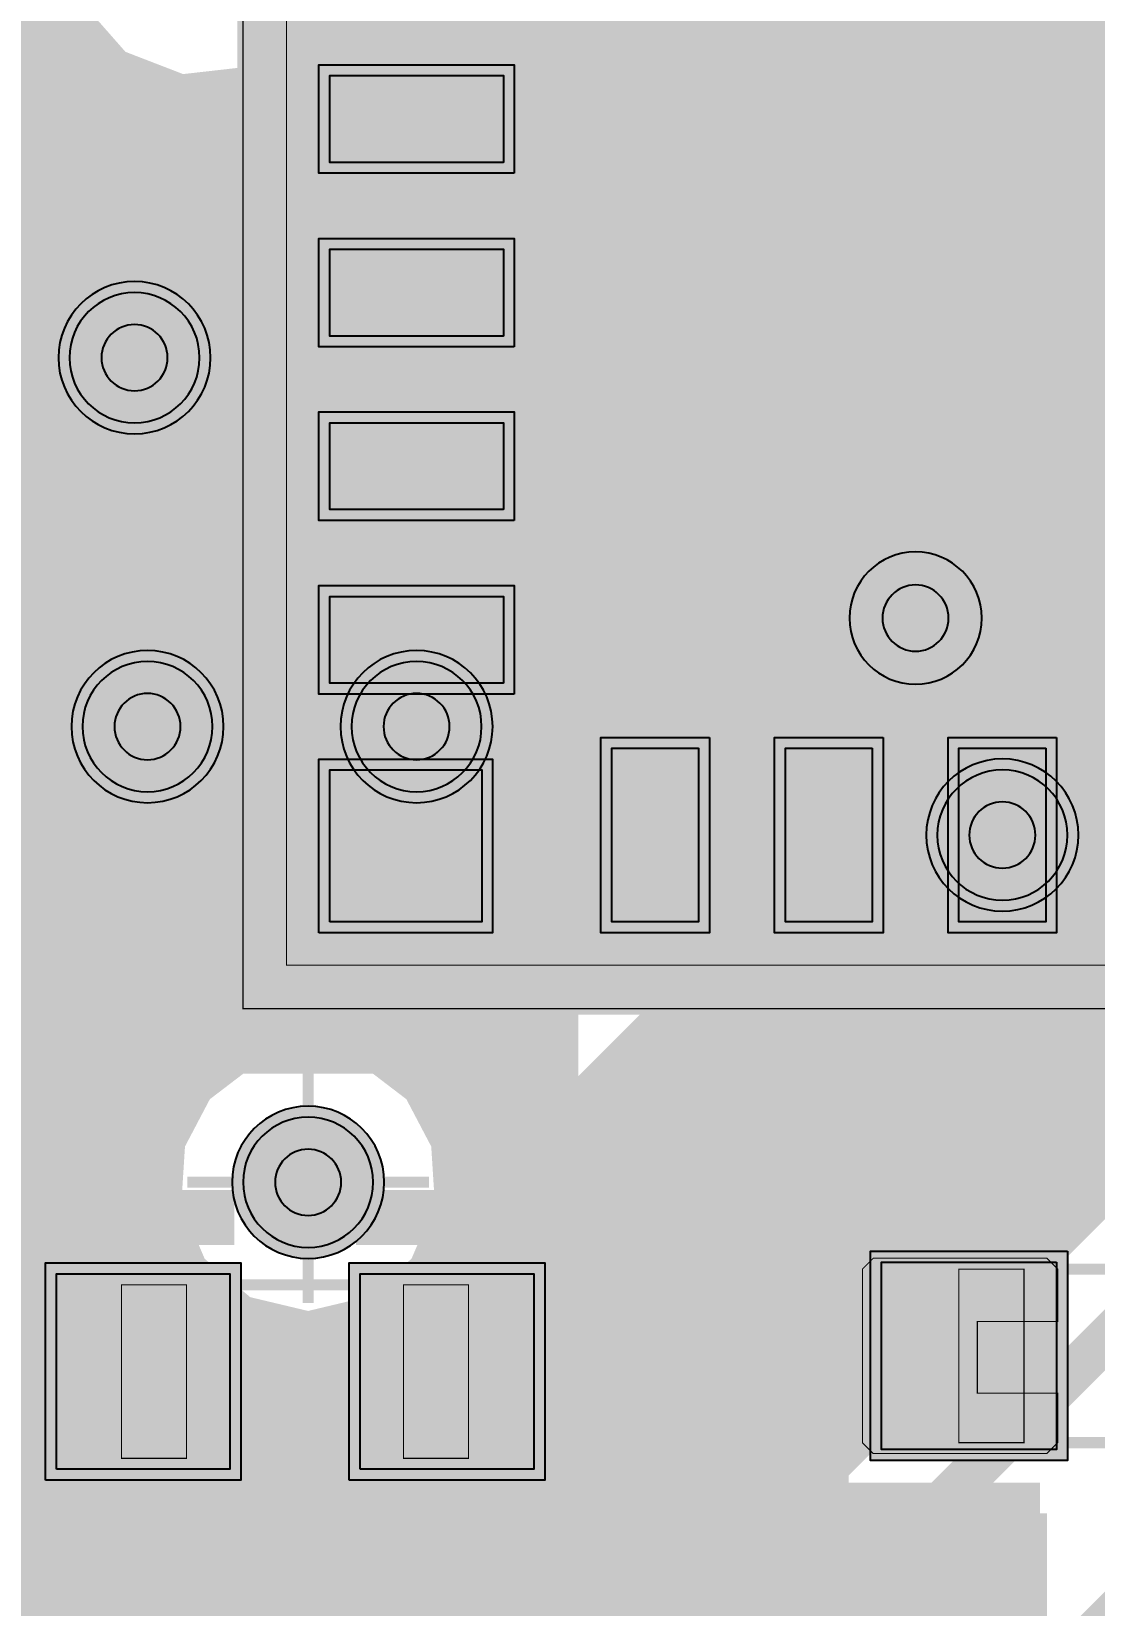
# Model space of a CAD drawing. Header units: millimetres. Extents: x -14.5 to 40, y -68.1 to 8.1.
# Drawn here: x 13.12 to 18.03, y -14.15 to -6.9 of the extents above; entities that cross this region are included whole.
import ezdxf

# ---------------------------------------------------------------- set-up
doc = ezdxf.new("R2010")
doc.units = ezdxf.units.MM
doc.header["$MEASUREMENT"] = 0
for name, color, linetype, true_color in [('Bottom-Layer', 7, 'Continuous', 0x0000ff), ('Bottom-Paste-Mask-Layer', 7, 'Continuous', 0x800000), ('Bottom-Solder-Mask-Layer', 7, 'Continuous', 0xaa00ff), ('Component-Marking-Layer', 7, 'Continuous', 0x66ffcc), ('Component-Shape-Layer', 7, 'Continuous', 0x00cccc), ('Document-Layer', 7, 'Continuous', 0xffffff), ('Hole-Layer', 7, 'Continuous', 0x222222), ('Multi-Layer', 7, 'Continuous', 0xc0c0c0), ('Pin-Soldering-Layer', 7, 'Continuous', 0xcc9999), ('Top-Layer', 7, 'Continuous', 0xff0000), ('Top-Paste-Mask-Layer', 7, 'Continuous', 0x808080), ('Top-Silkscreen-Layer', 7, 'Continuous', 0xffff00), ('Top-Solder-Mask-Layer', 7, 'Continuous', 0x800080)]:
    doc.layers.add(name, color=color, linetype=linetype, true_color=true_color)

msp = doc.modelspace()

# ---------------------------------------------------------------- hatches: boundary and pattern name
at = {"layer": 'Bottom-Layer'}
for points in [[(0.7805, -0.4554), (20.5211, -0.4554), (20.2784, -0.6748), (20.1814, -0.9872), (20.2571, -1.3054), (20.4845, -1.5406), (20.8001, -1.6271), (21.1156, -1.5406), (21.343, -1.3054), (21.4187, -0.9872), (21.3217, -0.6748), (21.079, -0.4554), (39.1196, -0.4554), (39.3816, -0.6185), (39.5447, -0.8805), (39.5447, -6.2513), (38.7464, -5.4529), (38.6973, -5.4109), (38.6423, -5.3769), (38.9458, -5.0873), (39.1275, -4.7092), (39.1641, -4.2913), (39.0508, -3.8874), (38.8022, -3.5495), (38.4503, -3.3211), (38.0405, -3.2317), (37.6254, -3.2926), (37.2586, -3.4962), (36.9873, -3.8161), (36.8464, -4.2112), (36.854, -4.6306), (37.0092, -5.0204), (37.292, -5.3302), (34.9527, -5.3302), (35.2942, -5.0531), (35.5092, -4.6694), (35.5672, -4.2335), (35.4601, -3.8069), (35.2029, -3.4502), (34.832, -3.2137), (34.4001, -3.131), (33.9681, -3.2137), (33.5973, -3.4502), (33.3401, -3.8069), (33.2329, -4.2335), (33.2909, -4.6694), (33.5059, -5.0531), (33.8475, -5.3302), (33.7125, -5.3302), (33.435, -5.1532), (33.106, -5.1421), (32.8171, -5.2998), (32.6487, -5.5825), (32.6475, -5.9117), (32.814, -6.1956), (33.1017, -6.3554), (33.4307, -6.3466), (33.2691, -6.7042), (33.2349, -7.0952), (33.3321, -7.4754), (31.3336, -9.4739), (25.6112, -9.4739), (25.455, -9.1728), (25.1643, -8.998), (24.8252, -9.001), (24.5377, -9.181), (22.1737, -9.181), (14.6234, -1.6307), (14.5668, -1.3388), (14.3816, -1.1062), (14.1098, -0.9857), (13.8131, -1.0047), (13.5588, -1.1588), (13.4047, -1.413), (13.3858, -1.7097), (13.5063, -1.9816), (13.7389, -2.1668), (14.0308, -2.2233), (18.8648, -7.0573), (18.5727, -7.1098), (18.3385, -7.2921), (18.2162, -7.5625), (18.2338, -7.8588), (18.3872, -8.1128), (18.6412, -8.2662), (18.9375, -8.2838), (19.2079, -8.1615), (19.3902, -7.9273), (19.4427, -7.6352), (21.6813, -9.8739), (20.1666, -9.8739), (20.1234, -9.8307), (20.0457, -9.4972), (19.8037, -9.2548), (19.4703, -9.1767), (19.1459, -9.2862), (18.9281, -9.5505), (18.8826, -9.8899), (15.1963, -6.2037), (15.0604, -6.1129), (14.9, -6.081), (14.3625, -6.081), (14.1161, -5.9146), (13.8206, -5.881), (13.5432, -5.988), (13.3468, -6.2113), (13.276, -6.5), (13.3468, -6.7888), (13.5432, -7.012), (13.8206, -7.119), (14.1161, -7.0855), (14.3625, -6.9191), (14.7265, -6.9191), (16.8748, -9.0674), (16.6484, -9.3081), (16.5767, -9.6307), (15.0264, -11.181), (11.4624, -11.181), (11.1858, -11.0043), (10.8578, -10.9924), (10.5691, -11.1487), (10.5691, -7.1562), (10.6223, -6.853), (10.5241, -6.5612), (10.2984, -6.3519), (10, -6.276), (9.7017, -6.3519), (9.476, -6.5612), (9.3778, -6.853), (9.431, -7.1562), (9.431, -15.4), (9.4743, -15.6178), (9.5977, -15.8024), (10.1763, -16.381), (8.0624, -16.381), (7.816, -16.2146), (7.5206, -16.1811), (7.2432, -16.2881), (7.0468, -16.5113), (6.976, -16.8), (7.0468, -17.0888), (7.2432, -17.312), (7.5206, -17.419), (7.816, -17.3855), (8.0624, -17.2191), (10.0058, -17.2191), (9.8784, -17.5455), (9.947, -17.8891), (10.19, -18.1416), (10.5307, -18.2233), (11.4037, -19.0964), (11.5397, -19.1872), (11.7, -19.2191), (13.5, -19.2191), (13.6604, -19.1872), (13.7963, -19.0964), (19.8693, -13.0233), (20.1126, -12.9868), (20.3228, -12.859), (20.4674, -12.66), (30.681, -22.8736), (30.681, -39.9157), (30.4052, -40.1198), (30.279, -40.4389), (30.3406, -40.7764), (30.5713, -41.0304), (30.9014, -41.1241), (31.2311, -41.029), (31.2311, -57.0876), (31.0647, -57.3339), (31.0312, -57.6294), (31.1381, -57.9068), (31.3614, -58.1032), (31.6501, -58.174), (31.9389, -58.1032), (32.1621, -57.9068), (32.2691, -57.6294), (32.2356, -57.3339), (32.0692, -57.0876), (32.0692, -54.6609), (33.7268, -56.3186), (33.7838, -56.6114), (33.9702, -56.8443), (34.2433, -56.9641), (33.8844, -57.3231), (33.5477, -57.226), (33.2118, -57.3256), (32.9825, -57.5906), (32.9321, -57.9374), (33.0766, -58.2566), (33.3704, -58.4476), (33.7208, -58.4502), (34.0173, -58.2636), (34.1411, -58.223), (34.2464, -58.1463), (36.2464, -56.1463), (36.3372, -56.0104), (36.3691, -55.85), (36.3691, -54.05), (36.3372, -53.8896), (36.2464, -53.7537), (33.6191, -51.1265), (33.6191, -18.7585), (33.6693, -18.7664), (33.7201, -18.7691), (34.8811, -18.7691), (34.8811, -49.0376), (34.7146, -49.284), (34.6811, -49.5794), (34.7881, -49.8568), (35.0113, -50.0533), (35.3001, -50.1241), (35.5889, -50.0533), (35.8121, -49.8568), (35.9191, -49.5794), (35.8856, -49.284), (35.7191, -49.0376), (35.7191, -18.8736), (36.9317, -17.661), (37.0006, -18.0971), (37.2262, -18.4766), (37.5765, -18.7453), (38.0015, -18.8649), (38.4405, -18.8184), (38.831, -18.6124), (38.831, -44.9557), (38.5841, -44.8091), (38.2976, -44.7896), (38.0331, -44.9016), (37.8477, -45.1208), (37.7811, -45.4001), (37.8477, -45.6794), (38.0331, -45.8987), (38.2976, -46.0106), (38.5841, -45.9912), (38.831, -45.8446), (38.831, -49.5757), (38.4807, -49.926), (38.1888, -49.9825), (37.9562, -50.1677), (37.8357, -50.4395), (37.8547, -50.7362), (38.0088, -50.9905), (38.2631, -51.1446), (38.5598, -51.1636), (38.8316, -51.0431), (39.0168, -50.8105), (39.0733, -50.5186), (39.5447, -50.0472), (39.5447, -59.3196), (39.3816, -59.5816), (39.1196, -59.7447), (0.7805, -59.7447), (0.5185, -59.5816), (0.3554, -59.3197), (0.3554, -0.8805), (0.5185, -0.6185)], [(12.981, -8.4), (13.0639, -8.7095), (13.2905, -8.9361), (13.6, -9.0191), (13.9096, -8.9361), (14.1361, -8.7095), (14.2191, -8.4), (14.1361, -8.0905), (13.9096, -7.8639), (13.6, -7.781), (13.2905, -7.8639), (13.0639, -8.0905)], [(13.3, -8.4, 1), (13.9, -8.4, 1)], [(13.0405, -10.1), (13.1235, -10.4095), (13.35, -10.6361), (13.6596, -10.7191), (13.9691, -10.6361), (14.1957, -10.4095), (14.2786, -10.1), (14.1957, -9.7905), (13.9691, -9.5639), (13.6596, -9.481), (13.35, -9.5639), (13.1235, -9.7905)], [(14.281, -10.1), (14.3639, -10.4095), (14.5905, -10.6361), (14.9, -10.7191), (15.2096, -10.6361), (15.4361, -10.4095), (15.5191, -10.1), (15.4361, -9.7905), (15.2096, -9.5639), (14.9, -9.481), (14.5905, -9.5639), (14.3639, -9.7905)], [(13.3596, -10.1, 1), (13.9596, -10.1, 1)], [(14.6, -10.1, 1), (15.2, -10.1, 1)], [(17.3002, -10.5999, 1), (17.9002, -10.5999, 1)], [(10.5691, -12.0514), (10.8578, -12.2077), (11.1858, -12.1958), (11.4624, -12.0191), (13.808, -12.0191), (13.7899, -12.3049), (13.9024, -12.5683), (14.1214, -12.7528), (14.4, -12.8191), (14.6787, -12.7528), (14.8976, -12.5683), (15.0101, -12.3049), (14.992, -12.0191), (15.2, -12.0191), (15.3604, -11.9872), (15.4963, -11.8964), (17.0273, -10.3654), (16.9843, -10.6625), (17.0861, -10.9448), (17.3088, -11.1461), (17.5999, -11.219), (17.8912, -11.1463), (18.114, -10.9452), (18.216, -10.6629), (18.1732, -10.3658), (19.2256, -11.4182), (18.9206, -11.3811), (18.6349, -11.494), (18.4376, -11.7296), (18.3767, -12.0307), (12.9326, -17.4748), (12.7985, -17.3197), (12.6213, -17.2165), (10.5691, -15.1643)], [(14.1, -12.2, 1), (14.7, -12.2, 1)]]:
    msp.add_hatch(color=256, dxfattribs=at).paths.add_polyline_path(points)
at = {"layer": 'Bottom-Paste-Mask-Layer'}
for points in [[(13.3, -8.4, 1), (13.9, -8.4, 1)], [(13.3596, -10.1, 1), (13.9596, -10.1, 1)], [(14.6, -10.1, 1), (15.2, -10.1, 1)], [(17.3002, -10.5999, 1), (17.9002, -10.5999, 1)], [(14.1, -12.2, 1), (14.7, -12.2, 1)]]:
    msp.add_hatch(color=256, dxfattribs=at).paths.add_polyline_path(points)
at = {"layer": 'Bottom-Solder-Mask-Layer'}
for points in [[(13.2492, -8.4, 1), (13.9508, -8.4, 1)], [(13.3088, -10.1, 1), (14.0104, -10.1, 1)], [(14.5492, -10.1, 1), (15.2508, -10.1, 1)], [(17.2494, -10.5999, 1), (17.951, -10.5999, 1)], [(14.0492, -12.2, 1), (14.7508, -12.2, 1)]]:
    msp.add_hatch(color=256, dxfattribs=at).paths.add_polyline_path(points)
at = {"layer": 'Component-Marking-Layer'}
msp.add_hatch(color=256, dxfattribs=at).paths.add_polyline_path([(13.4797, -13.4724, 1), (13.5996, -13.4724, 1)])
msp.add_hatch(color=256, dxfattribs=at).paths.add_polyline_path([(13.4797, -13.4724, 1), (13.5996, -13.4724, 1)])
at = {"layer": 'Document-Layer'}
for points in [[(14.1, 5.4), (14.1, -11.4), (27.5001, -11.4), (27.5001, 5.4), (14.2, 5.4), (14.3, 5.2)], [(14.1, 5.4), (14.1, -11.4), (27.5001, -11.4), (27.5001, 5.4), (14.2, 5.4), (14.3, 5.2)], [(14.3, 5.2), (27.3001, 5.2), (27.3001, -11.2), (14.3, -11.2)], [(14.3, 5.2), (27.3001, 5.2), (27.3001, -11.2), (14.3, -11.2)]]:
    msp.add_hatch(color=256, dxfattribs=at).paths.add_polyline_path(points)
at = {"layer": 'Hole-Layer'}
for points in [[(13.4475, -8.4, 1), (13.7525, -8.4, 1)], [(13.5071, -10.1, 1), (13.8121, -10.1, 1)], [(14.7475, -10.1, 1), (15.0525, -10.1, 1)], [(17.4477, -10.5999, 1), (17.7527, -10.5999, 1)], [(14.2475, -12.2, 1), (14.5525, -12.2, 1)]]:
    msp.add_hatch(color=256, dxfattribs=at).paths.add_polyline_path(points)
at = {"layer": 'Multi-Layer'}
for points in [[(13.3, -8.4, 1), (13.9, -8.4, 1)], [(13.3, -8.4, 1), (13.9, -8.4, 1)], [(13.3, -8.4, 1), (13.9, -8.4, 1)], [(13.3596, -10.1, 1), (13.9596, -10.1, 1)], [(13.3596, -10.1, 1), (13.9596, -10.1, 1)], [(13.3596, -10.1, 1), (13.9596, -10.1, 1)], [(14.6, -10.1, 1), (15.2, -10.1, 1)], [(14.6, -10.1, 1), (15.2, -10.1, 1)], [(14.6, -10.1, 1), (15.2, -10.1, 1)], [(17.3002, -10.5999, 1), (17.9002, -10.5999, 1)], [(17.3002, -10.5999, 1), (17.9002, -10.5999, 1)], [(17.3002, -10.5999, 1), (17.9002, -10.5999, 1)], [(14.1, -12.2, 1), (14.7, -12.2, 1)], [(14.1, -12.2, 1), (14.7, -12.2, 1)], [(14.1, -12.2, 1), (14.7, -12.2, 1)]]:
    msp.add_hatch(color=256, dxfattribs=at).paths.add_polyline_path(points)
at = {"layer": 'Pin-Soldering-Layer'}
for points in [[(14.5001, -7.5), (14.5001, -7.1), (15.3001, -7.1), (15.3001, -7.5)], [(14.5001, -7.5), (14.5001, -7.1), (15.3001, -7.1), (15.3001, -7.5)], [(14.5001, -8.3), (14.5001, -7.9), (15.3001, -7.9), (15.3001, -8.3)], [(14.5001, -8.3), (14.5001, -7.9), (15.3001, -7.9), (15.3001, -8.3)], [(14.5001, -9.1), (14.5001, -8.7), (15.3001, -8.7), (15.3001, -9.1)], [(14.5001, -9.1), (14.5001, -8.7), (15.3001, -8.7), (15.3001, -9.1)], [(14.5001, -9.9), (14.5001, -9.5), (15.3001, -9.5), (15.3001, -9.9)], [(14.5001, -9.9), (14.5001, -9.5), (15.3001, -9.5), (15.3001, -9.9)], [(16.2001, -11), (15.8001, -11), (15.8001, -10.2), (16.2001, -10.2)], [(16.2001, -11), (15.8001, -11), (15.8001, -10.2), (16.2001, -10.2)], [(17.0001, -11), (16.6001, -11), (16.6001, -10.2), (17.0001, -10.2)], [(17.0001, -11), (16.6001, -11), (16.6001, -10.2), (17.0001, -10.2)], [(17.8001, -11), (17.4001, -11), (17.4001, -10.2), (17.8001, -10.2)], [(17.8001, -11), (17.4001, -11), (17.4001, -10.2), (17.8001, -10.2)], [(14.5, -10.3), (15.2001, -10.3), (15.2001, -11), (14.5, -11)], [(14.5, -10.3), (15.2001, -10.3), (15.2001, -11), (14.5, -11)], [(17.4, -12.6), (17.4, -13.4), (17.7, -13.4), (17.7, -12.6)], [(17.4, -12.6), (17.4, -13.4), (17.7, -13.4), (17.7, -12.6)], [(13.5397, -13.4723), (13.5397, -12.6723), (13.8397, -12.6723), (13.8397, -13.4723)], [(13.5397, -13.4723), (13.5397, -12.6723), (13.8397, -12.6723), (13.8397, -13.4723)], [(15.1397, -13.4723), (15.1397, -12.6723), (14.8397, -12.6723), (14.8397, -13.4723)], [(15.1397, -13.4723), (15.1397, -12.6723), (14.8397, -12.6723), (14.8397, -13.4723)]]:
    msp.add_hatch(color=256, dxfattribs=at).paths.add_polyline_path(points)
at = {"layer": 'Top-Layer'}
for points in [[(16.1191, -5.5), (16.0872, -5.3397), (15.9964, -5.2037), (15.6192, -4.8265), (15.6192, -4.6999), (15.6011, -4.5939), (15.5488, -4.5), (15.6011, -4.406), (15.6192, -4.3001), (15.6192, -3.9001), (15.6165, -3.8592), (15.6087, -3.819), (17.7809, -3.819), (17.7809, -4.4501), (17.8174, -4.5983), (17.9186, -4.7125), (17.8174, -4.8268), (17.7809, -4.975), (17.7809, -6.425), (17.8174, -6.5733), (17.9187, -6.6876), (17.8174, -6.8019), (17.7809, -6.9501), (17.7809, -7.9882), (16.1191, -6.3265)], [(15.6192, -7.5), (15.6192, -7.1), (15.6146, -7.0459), (15.6008, -6.9934), (17.4262, -8.8188), (17.3611, -8.8558), (17.3037, -8.9037), (17.2307, -8.9768), (16.916, -9.0444), (16.6768, -9.2598), (16.5769, -9.5658), (16.6427, -9.8809), (16.6001, -9.8809), (16.494, -9.899), (16.4, -9.9514), (16.306, -9.899), (16.2, -9.8809), (15.8, -9.8809), (15.7039, -9.8957), (15.6168, -9.9387), (15.6186, -9.9194), (15.6192, -9.9), (15.6192, -9.5), (15.601, -9.394), (15.5487, -9.3), (15.601, -9.206), (15.6192, -9.0999), (15.6192, -8.6999), (15.6011, -8.5939), (15.5488, -8.5), (15.6011, -8.406), (15.6192, -8.3001), (15.6192, -7.9001), (15.601, -7.794), (15.5487, -7.7), (15.601, -7.606)], [(15.3001, -7.5), (14.5001, -7.5), (14.5001, -7.1), (15.3001, -7.1)], [(14.2374, -7.719), (14.1955, -7.8053), (14.1811, -7.9001), (14.1811, -8.1865), (14.0132, -7.9391), (13.749, -7.7992), (13.45, -7.7994), (13.186, -7.9399), (13.0186, -8.1876), (12.9868, -8.4849), (13.0982, -8.7624), (13.3266, -8.9554), (13.6188, -9.0188), (13.9067, -8.9378), (14.1229, -8.7313), (14.2172, -8.4476), (14.2331, -8.4746), (14.2515, -8.5), (14.1992, -8.5939), (14.1811, -8.6999), (14.1811, -9.0999), (14.1992, -9.206), (14.2516, -9.3), (14.1992, -9.394), (14.1811, -9.5), (14.1811, -9.7665), (13.9494, -9.5531), (13.6427, -9.4812), (13.3404, -9.5696), (13.1207, -9.7954), (13.0405, -10.1), (13.1206, -10.4046), (13.3403, -10.6304), (13.6427, -10.7188), (13.9494, -10.647), (14.1811, -10.4336), (14.1811, -11), (14.2745, -11.2256), (14.5001, -11.319), (15.2001, -11.319), (15.3832, -11.2612), (15.5, -11.1087), (15.5481, -11.1958), (15.6207, -11.2639), (15.6207, -12.3596), (15.5345, -12.3177), (15.4398, -12.3033), (15.0104, -12.3033), (14.9971, -12.0367), (14.8729, -11.8005), (14.6607, -11.6385), (14.4, -11.581), (14.1394, -11.6385), (13.9272, -11.8005), (13.8029, -12.0367), (13.7897, -12.3033), (13.2397, -12.3033), (13.0141, -12.3967), (12.9207, -12.6223), (12.9207, -13.328), (12.4191, -12.8265), (12.4191, -11.4941), (12.605, -11.4941), (12.8306, -11.4006), (12.9241, -11.175), (12.9241, -9.825), (12.8306, -9.5994), (12.605, -9.506), (12.3191, -9.506), (12.3191, -9.2256), (12.4888, -9.2256), (12.7144, -9.1322), (12.8078, -8.9066), (12.8078, -7.9254), (13.0142, -7.719)], [(15.3001, -8.3001), (14.5001, -8.3001), (14.5001, -7.9001), (15.3001, -7.9001)], [(13.3, -8.4, 1), (13.9, -8.4, 1)], [(15.3001, -9.0999), (14.5001, -9.0999), (14.5001, -8.6999), (15.3001, -8.6999)], [(15.3001, -9.9), (14.5001, -9.9), (14.5001, -9.5), (15.3001, -9.5)], [(13.3596, -10.1, 1), (13.9596, -10.1, 1)], [(14.6, -10.1, 1), (15.2, -10.1, 1)], [(16.2, -10.1999), (16.2, -10.9999), (15.8, -10.9999), (15.8, -10.1999)], [(17.0001, -10.1999), (17.0001, -10.9999), (16.6001, -10.9999), (16.6001, -10.1999)], [(17.8002, -10.1999), (17.8002, -10.9999), (17.4002, -10.9999), (17.4002, -10.1999)], [(14.5001, -11), (14.5001, -10.3), (15.2001, -10.3), (15.2001, -11)], [(17.3002, -10.5999, 1), (17.9002, -10.5999, 1)], [(14.1, -12.2, 1), (14.7, -12.2, 1)], [(17.8499, -12.568), (17.8499, -13.432), (17.0434, -13.432), (17.0434, -12.568)], [(13.2397, -13.5223), (13.2397, -12.6223), (14.0397, -12.6223), (14.0397, -13.5223)], [(14.6398, -13.5223), (14.6398, -12.6223), (15.4398, -12.6223), (15.4398, -13.5223)], [(16.2191, -17.4), (16.1872, -17.2397), (16.0964, -17.1037), (14.9277, -15.9351), (15.3915, -15.9351), (15.6171, -15.8416), (15.7106, -15.616), (15.7106, -14.752), (15.6227, -14.5321), (15.4073, -14.4334), (15.4073, -13.8414), (15.4398, -13.8414), (15.6654, -13.7479), (15.7588, -13.5223), (15.7588, -13.4914), (16.73, -13.4914), (16.8399, -13.6777), (17.0434, -13.7511), (17.781, -13.7511), (17.781, -18.4001), (17.8129, -18.5605), (17.9038, -18.6964), (19.781, -20.5737), (19.781, -23.9121), (19.4646, -23.7844), (19.1286, -23.8437), (18.8751, -24.0721), (18.781, -24.4001), (18.8751, -24.7281), (19.1286, -24.9564), (19.4646, -25.0157), (19.781, -24.888), (19.781, -26.256), (18.595, -26.256), (18.3694, -26.3495), (18.2759, -26.5751), (18.2759, -28.4351), (18.3694, -28.6607), (18.595, -28.7541), (19.0163, -28.7541), (20.1522, -29.89), (19.0338, -29.89), (18.8083, -29.9834), (18.7148, -30.209), (18.7148, -31.1222), (16.2191, -28.6265)]]:
    msp.add_hatch(color=256, dxfattribs=at).paths.add_polyline_path(points)
at = {"layer": 'Top-Paste-Mask-Layer'}
for points in [[(15.3001, -7.5), (14.5001, -7.5), (14.5001, -7.1), (15.3001, -7.1)], [(15.3001, -8.3001), (14.5001, -8.3001), (14.5001, -7.9001), (15.3001, -7.9001)], [(13.3, -8.4, 1), (13.9, -8.4, 1)], [(15.3001, -9.0999), (14.5001, -9.0999), (14.5001, -8.6999), (15.3001, -8.6999)], [(15.3001, -9.9), (14.5001, -9.9), (14.5001, -9.5), (15.3001, -9.5)], [(13.3596, -10.1, 1), (13.9596, -10.1, 1)], [(14.6, -10.1, 1), (15.2, -10.1, 1)], [(16.2, -10.1999), (16.2, -10.9999), (15.8, -10.9999), (15.8, -10.1999)], [(17.0001, -10.1999), (17.0001, -10.9999), (16.6001, -10.9999), (16.6001, -10.1999)], [(17.8002, -10.1999), (17.8002, -10.9999), (17.4002, -10.9999), (17.4002, -10.1999)], [(14.5001, -11), (14.5001, -10.3), (15.2001, -10.3), (15.2001, -11)], [(17.3002, -10.5999, 1), (17.9002, -10.5999, 1)], [(14.1, -12.2, 1), (14.7, -12.2, 1)], [(17.005, -13.45), (17.805, -13.45), (17.855, -13.4), (17.855, -13.172), (17.485, -13.172), (17.485, -12.842), (17.855, -12.842), (17.855, -12.6), (17.805, -12.55), (17.005, -12.55), (16.955, -12.6), (16.955, -13.4)], [(17.005, -13.45), (17.805, -13.45), (17.855, -13.4), (17.855, -13.172), (17.485, -13.172), (17.485, -12.842), (17.855, -12.842), (17.855, -12.6), (17.805, -12.55), (17.005, -12.55), (16.955, -12.6), (16.955, -13.4)], [(13.2397, -13.5223), (13.2397, -12.6223), (14.0397, -12.6223), (14.0397, -13.5223)], [(14.6398, -13.5223), (14.6398, -12.6223), (15.4398, -12.6223), (15.4398, -13.5223)]]:
    msp.add_hatch(color=256, dxfattribs=at).paths.add_polyline_path(points)
at = {"layer": 'Top-Solder-Mask-Layer'}
for points in [[(15.3501, -7.55), (14.4501, -7.55), (14.4501, -7.05), (15.3501, -7.05)], [(15.3501, -8.3501), (14.4501, -8.3501), (14.4501, -7.8501), (15.3501, -7.8501)], [(13.2492, -8.4, 1), (13.9508, -8.4, 1)], [(15.3501, -9.1499), (14.4501, -9.1499), (14.4501, -8.6499), (15.3501, -8.6499)], [(15.3501, -9.95), (14.4501, -9.95), (14.4501, -9.45), (15.3501, -9.45)], [(13.3088, -10.1, 1), (14.0104, -10.1, 1)], [(14.5492, -10.1, 1), (15.2508, -10.1, 1)], [(16.25, -10.1499), (16.25, -11.05), (15.7499, -11.05), (15.7499, -10.1499)], [(17.0501, -10.1499), (17.0501, -11.05), (16.55, -11.05), (16.55, -10.1499)], [(17.8502, -10.1499), (17.8502, -11.05), (17.3501, -11.05), (17.3501, -10.1499)], [(14.4501, -11.05), (14.4501, -10.25), (15.2501, -10.25), (15.2501, -11.05)], [(17.2494, -10.5999, 1), (17.951, -10.5999, 1)], [(14.0492, -12.2, 1), (14.7508, -12.2, 1)], [(17.9007, -12.5172), (17.9007, -13.4828), (16.9926, -13.4828), (16.9926, -12.5172)], [(13.1889, -13.5731), (13.1889, -12.5715), (14.0905, -12.5715), (14.0905, -13.5731)], [(14.589, -13.5731), (14.589, -12.5715), (15.4906, -12.5715), (15.4906, -13.5731)]]:
    msp.add_hatch(color=256, dxfattribs=at).paths.add_polyline_path(points)

# ---------------------------------------------------------------- linework, layer by layer
at = {"layer": 'Bottom-Layer'}
for points, const_width in [([(14.0308, -2.2233), (18.8648, -7.0573), (18.5727, -7.1098), (18.3385, -7.2921), (18.2162, -7.5625), (18.2338, -7.8588), (18.3872, -8.1128), (18.6412, -8.2662), (18.9375, -8.2838), (19.2079, -8.1615), (19.3902, -7.9273), (19.4427, -7.6352), (21.6813, -9.8739), (20.1666, -9.8739), (20.1234, -9.8307), (20.0457, -9.4972), (19.8037, -9.2548), (19.4703, -9.1767), (19.1459, -9.2862), (18.9281, -9.5505), (18.8826, -9.8899), (15.1963, -6.2037)], 0.0508), ([(14.9, -6.5), (31.1, -22.7)], 0.2), ([(13.3468, -6.7888), (13.5432, -7.012), (13.8206, -7.119), (14.1161, -7.0855), (14.3625, -6.9191), (14.7265, -6.9191), (16.8748, -9.0674), (16.6484, -9.3081), (16.5767, -9.6307), (15.0264, -11.181), (11.4624, -11.181)], 0.0508), ([(13.6, -8.1026), (13.6, -7.8435)], 0.0508), ([(13.3026, -8.4), (13.0435, -8.4)], 0.0508), ([(13.8975, -8.4), (14.1566, -8.4)], 0.0508), ([(13.6, -8.6975), (13.6, -8.9566)], 0.0508), ([(15.2, -11.6), (17.2, -9.6)], 0.2), ([(13.6596, -9.8026), (13.6596, -9.5435)], 0.0508), ([(14.9, -9.8026), (14.9, -9.5435)], 0.0508), ([(13.3621, -10.1), (13.103, -10.1)], 0.0508), ([(13.957, -10.1), (14.2161, -10.1)], 0.0508), ([(14.6026, -10.1), (14.3435, -10.1)], 0.0508), ([(15.1975, -10.1), (15.4566, -10.1)], 0.0508), ([(11.4624, -12.0191), (13.808, -12.0191), (13.7899, -12.3049), (13.9024, -12.5683), (14.1214, -12.7528), (14.4, -12.8191), (14.6787, -12.7528), (14.8976, -12.5683), (15.0101, -12.3049), (14.992, -12.0191), (15.2, -12.0191), (15.3604, -11.9872), (15.4963, -11.8964), (17.0273, -10.3654), (16.9843, -10.6625), (17.0861, -10.9448), (17.3088, -11.1461), (17.5999, -11.219), (17.8912, -11.1463), (18.114, -10.9452)], 0.0508), ([(13.6596, -10.3975), (13.6596, -10.6566)], 0.0508), ([(14.9, -10.3975), (14.9, -10.6566)], 0.0508), ([(17.3027, -10.5999), (17.0436, -10.5999)], 0.0508), ([(17.8976, -10.5999), (18.1567, -10.5999)], 0.0508), ([(17.6002, -10.8974), (17.6002, -11.1565)], 0.0508), ([(11, -11.6), (15.2, -11.6)], 0.2), ([(12.6, -18.4), (19, -12)], 0.2), ([(18.3767, -12.0307), (12.9326, -17.4748)], 0.0508), ([(14.1026, -12.2), (13.8435, -12.2)], 0.0508), ([(14.6975, -12.2), (14.9566, -12.2)], 0.0508), ([(13.5, -18.8), (19.9, -12.4)], 0.2), ([(14.4, -12.4975), (14.4, -12.7566)], 0.0508)]:
    msp.add_lwpolyline(points, dxfattribs=dict(at, const_width=const_width))
at = {"layer": 'Bottom-Layer', "const_width": 0.0508}
for points in [[(12.981, -8.4), (13.0639, -8.7095), (13.2905, -8.9361), (13.6, -9.0191), (13.9096, -8.9361), (14.1361, -8.7095), (14.2191, -8.4), (14.1361, -8.0905), (13.9096, -7.8639), (13.6, -7.781), (13.2905, -7.8639), (13.0639, -8.0905)], [(13.0405, -10.1), (13.1235, -10.4095), (13.35, -10.6361), (13.6596, -10.7191), (13.9691, -10.6361), (14.1957, -10.4095), (14.2786, -10.1), (14.1957, -9.7905), (13.9691, -9.5639), (13.6596, -9.481), (13.35, -9.5639), (13.1235, -9.7905)], [(14.281, -10.1), (14.3639, -10.4095), (14.5905, -10.6361), (14.9, -10.7191), (15.2096, -10.6361), (15.4361, -10.4095), (15.5191, -10.1), (15.4361, -9.7905), (15.2096, -9.5639), (14.9, -9.481), (14.5905, -9.5639), (14.3639, -9.7905)]]:
    msp.add_lwpolyline(points, close=True, dxfattribs=at)
at = {"layer": 'Bottom-Layer'}
for points in [[(13.3, -8.4, 1), (13.9, -8.4, 1)], [(13.3596, -10.1, 1), (13.9596, -10.1, 1)], [(14.6, -10.1, 1), (15.2, -10.1, 1)], [(17.3002, -10.5999, 1), (17.9002, -10.5999, 1)], [(14.1, -12.2, 1), (14.7, -12.2, 1)]]:
    msp.add_lwpolyline(points, format="xyb", close=True, dxfattribs=at)
at = {"layer": 'Bottom-Paste-Mask-Layer'}
for points in [[(13.3, -8.4, 1), (13.9, -8.4, 1)], [(13.3596, -10.1, 1), (13.9596, -10.1, 1)], [(14.6, -10.1, 1), (15.2, -10.1, 1)], [(17.3002, -10.5999, 1), (17.9002, -10.5999, 1)], [(14.1, -12.2, 1), (14.7, -12.2, 1)]]:
    msp.add_lwpolyline(points, format="xyb", close=True, dxfattribs=at)
at = {"layer": 'Bottom-Solder-Mask-Layer'}
for points in [[(13.2492, -8.4, 1), (13.9508, -8.4, 1)], [(14.5492, -10.1, 1), (15.2508, -10.1, 1)], [(17.2494, -10.5999, 1), (17.951, -10.5999, 1)]]:
    msp.add_lwpolyline(points, format="xyb", close=True, dxfattribs=at)
for points in [[(13.3088, -10.1, 1), (14.0104, -10.1), (14.0104, -10.1, 1), (13.3088, -10.1)], [(14.0492, -12.2, 1), (14.7508, -12.2), (14.7508, -12.2, 1), (14.0492, -12.2)]]:
    msp.add_lwpolyline(points, format="xyb", dxfattribs=at)
at = {"layer": 'Component-Marking-Layer', "const_width": 0.129}
msp.add_lwpolyline([(13.4797, -13.4724, 1), (13.5996, -13.4724, 1)], format="xyb", close=True, dxfattribs=at)
msp.add_lwpolyline([(13.4797, -13.4724, 1), (13.5996, -13.4724, 1)], format="xyb", close=True, dxfattribs=at)
at = {"layer": 'Component-Shape-Layer', "const_width": 0.0508}
for points in [[(14.2, -11.3), (14.2, 5.3), (27.4001, 5.3), (27.4001, -11.3)], [(14.2, -11.3), (14.2, 5.3), (27.4001, 5.3), (27.4001, -11.3)], [(19, -12.6), (19, -13.4), (17.4, -13.4), (17.4, -12.6)], [(19, -12.6), (19, -13.4), (17.4, -13.4), (17.4, -12.6)], [(13.5397, -13.4723), (13.5397, -12.6723), (15.1397, -12.6723), (15.1397, -13.4723)], [(13.5397, -13.4723), (13.5397, -12.6723), (15.1397, -12.6723), (15.1397, -13.4723)]]:
    msp.add_lwpolyline(points, close=True, dxfattribs=at)
at = {"layer": 'Document-Layer', "const_width": 0.00508}
for points in [[(14.1, 5.4), (14.1, -11.4), (27.5001, -11.4), (27.5001, 5.4), (14.2, 5.4), (14.3, 5.2)], [(14.1, 5.4), (14.1, -11.4), (27.5001, -11.4), (27.5001, 5.4), (14.2, 5.4), (14.3, 5.2)], [(14.3, 5.2), (27.3001, 5.2), (27.3001, -11.2), (14.3, -11.2)], [(14.3, 5.2), (27.3001, 5.2), (27.3001, -11.2), (14.3, -11.2)]]:
    msp.add_lwpolyline(points, close=True, dxfattribs=at)
at = {"layer": 'Hole-Layer'}
for points in [[(13.4475, -8.4, 1), (13.7525, -8.4), (13.7525, -8.4, 1), (13.4475, -8.4)], [(13.5071, -10.1, 1), (13.8121, -10.1), (13.8121, -10.1, 1), (13.5071, -10.1)], [(14.7475, -10.1, 1), (15.0525, -10.1), (15.0525, -10.1, 1), (14.7475, -10.1)], [(14.2475, -12.2, 1), (14.5525, -12.2), (14.5525, -12.2, 1), (14.2475, -12.2)]]:
    msp.add_lwpolyline(points, format="xyb", dxfattribs=at)
for points in [[(17.0475, -9.6, 1), (17.3525, -9.6, 1)], [(17.4477, -10.5999, 1), (17.7527, -10.5999, 1)]]:
    msp.add_lwpolyline(points, format="xyb", close=True, dxfattribs=at)
at = {"layer": 'Multi-Layer'}
for points in [[(13.3, -8.4, 1), (13.9, -8.4, 1)], [(13.3, -8.4, 1), (13.9, -8.4, 1)], [(13.3, -8.4, 1), (13.9, -8.4, 1)], [(13.3596, -10.1, 1), (13.9596, -10.1, 1)], [(13.3596, -10.1, 1), (13.9596, -10.1, 1)], [(13.3596, -10.1, 1), (13.9596, -10.1, 1)], [(14.6, -10.1, 1), (15.2, -10.1, 1)], [(14.6, -10.1, 1), (15.2, -10.1, 1)], [(14.6, -10.1, 1), (15.2, -10.1, 1)], [(17.3002, -10.5999, 1), (17.9002, -10.5999, 1)], [(17.3002, -10.5999, 1), (17.9002, -10.5999, 1)], [(17.3002, -10.5999, 1), (17.9002, -10.5999, 1)], [(14.1, -12.2, 1), (14.7, -12.2, 1)], [(14.1, -12.2, 1), (14.7, -12.2, 1)], [(14.1, -12.2, 1), (14.7, -12.2, 1)]]:
    msp.add_lwpolyline(points, format="xyb", close=True, dxfattribs=at)
msp.add_lwpolyline([(16.895, -9.6, 1), (17.505, -9.6), (17.505, -9.6, 1), (16.895, -9.6)], format="xyb", dxfattribs=at)
at = {"layer": 'Pin-Soldering-Layer', "const_width": 0.00508}
for points in [[(14.5001, -7.5), (14.5001, -7.1), (15.3001, -7.1), (15.3001, -7.5)], [(14.5001, -7.5), (14.5001, -7.1), (15.3001, -7.1), (15.3001, -7.5)], [(14.5001, -8.3), (14.5001, -7.9), (15.3001, -7.9), (15.3001, -8.3)], [(14.5001, -8.3), (14.5001, -7.9), (15.3001, -7.9), (15.3001, -8.3)], [(14.5001, -9.1), (14.5001, -8.7), (15.3001, -8.7), (15.3001, -9.1)], [(14.5001, -9.1), (14.5001, -8.7), (15.3001, -8.7), (15.3001, -9.1)], [(14.5001, -9.9), (14.5001, -9.5), (15.3001, -9.5), (15.3001, -9.9)], [(14.5001, -9.9), (14.5001, -9.5), (15.3001, -9.5), (15.3001, -9.9)], [(16.2001, -11), (15.8001, -11), (15.8001, -10.2), (16.2001, -10.2)], [(16.2001, -11), (15.8001, -11), (15.8001, -10.2), (16.2001, -10.2)], [(17.0001, -11), (16.6001, -11), (16.6001, -10.2), (17.0001, -10.2)], [(17.0001, -11), (16.6001, -11), (16.6001, -10.2), (17.0001, -10.2)], [(17.8001, -11), (17.4001, -11), (17.4001, -10.2), (17.8001, -10.2)], [(17.8001, -11), (17.4001, -11), (17.4001, -10.2), (17.8001, -10.2)], [(14.5, -10.3), (15.2001, -10.3), (15.2001, -11), (14.5, -11)], [(14.5, -10.3), (15.2001, -10.3), (15.2001, -11), (14.5, -11)], [(17.4, -12.6), (17.4, -13.4), (17.7, -13.4), (17.7, -12.6)], [(17.4, -12.6), (17.4, -13.4), (17.7, -13.4), (17.7, -12.6)], [(13.5397, -13.4723), (13.5397, -12.6723), (13.8397, -12.6723), (13.8397, -13.4723)], [(13.5397, -13.4723), (13.5397, -12.6723), (13.8397, -12.6723), (13.8397, -13.4723)], [(15.1397, -13.4723), (15.1397, -12.6723), (14.8397, -12.6723), (14.8397, -13.4723)], [(15.1397, -13.4723), (15.1397, -12.6723), (14.8397, -12.6723), (14.8397, -13.4723)]]:
    msp.add_lwpolyline(points, close=True, dxfattribs=at)
at = {"layer": 'Top-Layer'}
for points, const_width in [([(17.8174, -6.8019), (17.7809, -6.9501), (17.7809, -7.9882), (16.1191, -6.3265)], 0.0508), ([(17.9001, -8.7), (15.7001, -6.5)], 0.2), ([(12.8406, -7.3), (14.9001, -7.3)], 0.2), ([(18.1025, -7.6751), (17.8434, -7.6751)], 0.0508), ([(13.0142, -7.719), (14.2374, -7.719), (14.1955, -7.8053), (14.1811, -7.9001), (14.1811, -8.1865), (14.0132, -7.9391), (13.749, -7.7992), (13.45, -7.7994), (13.186, -7.9399), (13.0186, -8.1876)], 0.0508), ([(13.6, -8.1026), (13.6, -7.8435)], 0.0508), ([(13.0982, -8.7624), (13.3266, -8.9554), (13.6188, -9.0188), (13.9067, -8.9378), (14.1229, -8.7313), (14.2172, -8.4476), (14.2331, -8.4746), (14.2515, -8.5), (14.1992, -8.5939), (14.1811, -8.6999), (14.1811, -9.0999), (14.1992, -9.206), (14.2516, -9.3), (14.1992, -9.394), (14.1811, -9.5), (14.1811, -9.7665), (13.9494, -9.5531), (13.6427, -9.4812), (13.3404, -9.5696), (13.1207, -9.7954), (13.0405, -10.1), (13.1206, -10.4046), (13.3403, -10.6304), (13.6427, -10.7188), (13.9494, -10.647), (14.1811, -10.4336), (14.1811, -11), (14.2745, -11.2256), (14.5001, -11.319), (15.2001, -11.319), (15.3832, -11.2612), (15.5, -11.1087), (15.5481, -11.1958), (15.6207, -11.2639), (15.6207, -12.3596), (15.5345, -12.3177), (15.4398, -12.3033), (15.0104, -12.3033), (14.9971, -12.0367), (14.8729, -11.8005), (14.6607, -11.6385), (14.4, -11.581), (14.1394, -11.6385), (13.9272, -11.8005), (13.8029, -12.0367), (13.7897, -12.3033), (13.2397, -12.3033), (13.0141, -12.3967)], 0.0508), ([(13.3026, -8.4), (13.0435, -8.4)], 0.0508), ([(23.7001, -8.7), (17.9001, -8.7)], 0.2), ([(13.6, -8.6975), (13.6, -8.9566)], 0.0508), ([(17.2, -9.6), (17.6, -9.2)], 0.2), ([(17.6, -9.2), (20.4, -9.2)], 0.2), ([(13.6596, -9.8026), (13.6596, -9.5435)], 0.0508), ([(14.5027, -9.7), (14.2436, -9.7)], 0.0508), ([(15.2976, -9.7), (15.5567, -9.7)], 0.0508), ([(13.3621, -10.1), (13.103, -10.1)], 0.0508), ([(13.6596, -10.3975), (13.6596, -10.6566)], 0.0508), ([(16.0398, -10.6397), (16, -10.5999)], 0.2), ([(16.8001, -10.8001), (16.8001, -10.5999)], 0.2), ([(16.0398, -13.0723), (16.0398, -10.6397)], 0.2), ([(14.5026, -10.65), (14.2436, -10.65)], 0.0508), ([(18.2001, -12.2001), (16.8001, -10.8001)], 0.2), ([(14.8501, -10.9974), (14.8501, -11.2565)], 0.0508), ([(14.4, -11.9026), (14.4, -11.6435)], 0.0508), ([(14.1026, -12.2), (13.8435, -12.2)], 0.0508), ([(14.6975, -12.2), (14.9566, -12.2)], 0.0508), ([(13.6397, -12.6249), (13.6397, -12.3658)], 0.0508), ([(17.3744, -13.0723), (17.4467, -13)], 0.2), ([(14.9883, -13.1238), (15.0398, -13.0723)], 0.2), ([(15.0398, -13.0723), (16.0398, -13.0723)], 0.2), ([(16.0398, -13.0723), (17.3744, -13.0723)], 0.2), ([(13.2422, -13.0723), (12.9832, -13.0723)], 0.0508), ([(14.9883, -15.184), (14.9883, -13.1238)], 0.2), ([(15.4073, -14.4334), (15.4073, -13.8414), (15.4398, -13.8414), (15.6654, -13.7479), (15.7588, -13.5223), (15.7588, -13.4914), (16.73, -13.4914), (16.8399, -13.6777), (17.0434, -13.7511), (17.781, -13.7511), (17.781, -18.4001)], 0.0508), ([(13.4001, -13.8), (12.8001, -13.8)], 0.2), ([(14.2001, -14.6), (13.4001, -13.8)], 0.2)]:
    msp.add_lwpolyline(points, dxfattribs=dict(at, const_width=const_width))
at = {"layer": 'Top-Layer', "const_width": 0.0508}
msp.add_lwpolyline([(15.6192, -7.5), (15.6192, -7.1), (15.6146, -7.0459), (15.6008, -6.9934), (17.4262, -8.8188), (17.3611, -8.8558), (17.3037, -8.9037), (17.2307, -8.9768), (16.916, -9.0444), (16.6768, -9.2598), (16.5769, -9.5658), (16.6427, -9.8809), (16.6001, -9.8809), (16.494, -9.899), (16.4, -9.9514), (16.306, -9.899), (16.2, -9.8809), (15.8, -9.8809), (15.7039, -9.8957), (15.6168, -9.9387), (15.6186, -9.9194), (15.6192, -9.9), (15.6192, -9.5), (15.601, -9.394), (15.5487, -9.3), (15.601, -9.206), (15.6192, -9.0999), (15.6192, -8.6999), (15.6011, -8.5939), (15.5488, -8.5), (15.6011, -8.406), (15.6192, -8.3001), (15.6192, -7.9001), (15.601, -7.794), (15.5487, -7.7), (15.601, -7.606)], close=True, dxfattribs=at)
at = {"layer": 'Top-Layer'}
for points in [[(15.3001, -7.5), (14.5001, -7.5), (14.5001, -7.1), (15.3001, -7.1)], [(15.3001, -8.3001), (14.5001, -8.3001), (14.5001, -7.9001), (15.3001, -7.9001)], [(15.3001, -9.0999), (14.5001, -9.0999), (14.5001, -8.6999), (15.3001, -8.6999)], [(15.3001, -9.9), (14.5001, -9.9), (14.5001, -9.5), (15.3001, -9.5)], [(16.2, -10.1999), (16.2, -10.9999), (15.8, -10.9999), (15.8, -10.1999)], [(17.0001, -10.1999), (17.0001, -10.9999), (16.6001, -10.9999), (16.6001, -10.1999)], [(17.8002, -10.1999), (17.8002, -10.9999), (17.4002, -10.9999), (17.4002, -10.1999)], [(14.5001, -11), (14.5001, -10.3), (15.2001, -10.3), (15.2001, -11)], [(17.8499, -12.568), (17.8499, -13.432), (17.0434, -13.432), (17.0434, -12.568)], [(13.2397, -13.5223), (13.2397, -12.6223), (14.0397, -12.6223), (14.0397, -13.5223)], [(14.6398, -13.5223), (14.6398, -12.6223), (15.4398, -12.6223), (15.4398, -13.5223)]]:
    msp.add_lwpolyline(points, close=True, dxfattribs=at)
for points in [[(13.3, -8.4, 1), (13.9, -8.4, 1)], [(13.3596, -10.1, 1), (13.9596, -10.1, 1)], [(14.6, -10.1, 1), (15.2, -10.1, 1)], [(17.3002, -10.5999, 1), (17.9002, -10.5999, 1)], [(14.1, -12.2, 1), (14.7, -12.2, 1)]]:
    msp.add_lwpolyline(points, format="xyb", close=True, dxfattribs=at)
at = {"layer": 'Top-Paste-Mask-Layer'}
for points in [[(15.3001, -7.5), (14.5001, -7.5), (14.5001, -7.1), (15.3001, -7.1)], [(15.3001, -8.3001), (14.5001, -8.3001), (14.5001, -7.9001), (15.3001, -7.9001)], [(15.3001, -9.0999), (14.5001, -9.0999), (14.5001, -8.6999), (15.3001, -8.6999)], [(15.3001, -9.9), (14.5001, -9.9), (14.5001, -9.5), (15.3001, -9.5)], [(16.2, -10.1999), (16.2, -10.9999), (15.8, -10.9999), (15.8, -10.1999)], [(17.0001, -10.1999), (17.0001, -10.9999), (16.6001, -10.9999), (16.6001, -10.1999)], [(17.8002, -10.1999), (17.8002, -10.9999), (17.4002, -10.9999), (17.4002, -10.1999)], [(14.5001, -11), (14.5001, -10.3), (15.2001, -10.3), (15.2001, -11)], [(13.2397, -13.5223), (13.2397, -12.6223), (14.0397, -12.6223), (14.0397, -13.5223)], [(14.6398, -13.5223), (14.6398, -12.6223), (15.4398, -12.6223), (15.4398, -13.5223)]]:
    msp.add_lwpolyline(points, close=True, dxfattribs=at)
for points in [[(13.3, -8.4, 1), (13.9, -8.4, 1)], [(13.3596, -10.1, 1), (13.9596, -10.1, 1)], [(14.6, -10.1, 1), (15.2, -10.1, 1)], [(17.3002, -10.5999, 1), (17.9002, -10.5999, 1)], [(14.1, -12.2, 1), (14.7, -12.2, 1)]]:
    msp.add_lwpolyline(points, format="xyb", close=True, dxfattribs=at)
at = {"layer": 'Top-Paste-Mask-Layer', "const_width": 0.00508}
msp.add_lwpolyline([(17.005, -13.45), (17.805, -13.45), (17.855, -13.4), (17.855, -13.172), (17.485, -13.172), (17.485, -12.842), (17.855, -12.842), (17.855, -12.6), (17.805, -12.55), (17.005, -12.55), (16.955, -12.6), (16.955, -13.4)], close=True, dxfattribs=at)
msp.add_lwpolyline([(17.005, -13.45), (17.805, -13.45), (17.855, -13.4), (17.855, -13.172), (17.485, -13.172), (17.485, -12.842), (17.855, -12.842), (17.855, -12.6), (17.805, -12.55), (17.005, -12.55), (16.955, -12.6), (16.955, -13.4)], close=True, dxfattribs=at)
at = {"layer": 'Top-Silkscreen-Layer'}
for points, const_width in [([(14.2, -11.3), (14.2, 5.3)], 0.254), ([(14.2, -11.3), (14.2, 5.3)], 0.254), ([(14.2, -11.3), (27.4001, -11.3)], 0.254), ([(14.2, -11.3), (27.4001, -11.3)], 0.254), ([(14.0595, -12.3622), (13.2596, -12.3622)], 0.254), ([(14.0595, -12.3622), (13.2596, -12.3622)], 0.254), ([(14.62, -12.3627), (15.42, -12.3627)], 0.254), ([(14.62, -12.3627), (15.42, -12.3627)], 0.254), ([(17.7738, -12.3394), (16.815, -12.3394)], 0.1524), ([(16.815, -12.3394), (16.815, -13.6606)], 0.1524), ([(17.7738, -12.3394), (16.815, -12.3394)], 0.1524), ([(16.815, -12.3394), (16.815, -13.6606)], 0.1524), ([(15.7298, -12.6726), (15.7298, -13.4726)], 0.254), ([(15.7298, -12.6726), (15.7298, -13.4726)], 0.254), ([(16.815, -13.6606), (17.7738, -13.6606)], 0.1524), ([(16.815, -13.6606), (17.7738, -13.6606)], 0.1524), ([(14.0595, -13.7819), (13.2596, -13.7819)], 0.254), ([(14.0595, -13.7819), (13.2596, -13.7819)], 0.254), ([(14.62, -13.7824), (15.42, -13.7824)], 0.254), ([(14.62, -13.7824), (15.42, -13.7824)], 0.254)]:
    msp.add_lwpolyline(points, dxfattribs=dict(at, const_width=const_width))
at = {"layer": 'Top-Silkscreen-Layer', "const_width": 0.254}
for points in [[(12.9498, -12.6721, -0.414), (13.2596, -12.3622)], [(12.9498, -12.6721, -0.414), (13.2596, -12.3622)], [(15.4199, -12.3627, -0.414), (15.7298, -12.6726)], [(15.4199, -12.3627, -0.414), (15.7298, -12.6726)], [(13.2596, -13.7819, -0.414), (12.9498, -13.4721)], [(13.2596, -13.7819, -0.414), (12.9498, -13.4721)], [(15.7298, -13.4725, -0.414), (15.4199, -13.7824)], [(15.7298, -13.4725, -0.414), (15.4199, -13.7824)]]:
    msp.add_lwpolyline(points, format="xyb", dxfattribs=at)
at = {"layer": 'Top-Solder-Mask-Layer'}
for points in [[(15.3501, -7.55), (14.4501, -7.55), (14.4501, -7.05), (15.3501, -7.05)], [(15.3501, -8.3501), (14.4501, -8.3501), (14.4501, -7.8501), (15.3501, -7.8501)], [(15.3501, -9.1499), (14.4501, -9.1499), (14.4501, -8.6499), (15.3501, -8.6499)], [(15.3501, -9.95), (14.4501, -9.95), (14.4501, -9.45), (15.3501, -9.45)], [(16.25, -10.1499), (16.25, -11.05), (15.7499, -11.05), (15.7499, -10.1499)], [(17.0501, -10.1499), (17.0501, -11.05), (16.55, -11.05), (16.55, -10.1499)], [(17.8502, -10.1499), (17.8502, -11.05), (17.3501, -11.05), (17.3501, -10.1499)], [(14.4501, -11.05), (14.4501, -10.25), (15.2501, -10.25), (15.2501, -11.05)], [(17.9007, -12.5172), (17.9007, -13.4828), (16.9926, -13.4828), (16.9926, -12.5172)], [(13.1889, -13.5731), (13.1889, -12.5715), (14.0905, -12.5715), (14.0905, -13.5731)], [(14.589, -13.5731), (14.589, -12.5715), (15.4906, -12.5715), (15.4906, -13.5731)]]:
    msp.add_lwpolyline(points, close=True, dxfattribs=at)
for points in [[(13.2492, -8.4, 1), (13.9508, -8.4, 1)], [(14.5492, -10.1, 1), (15.2508, -10.1, 1)], [(17.2494, -10.5999, 1), (17.951, -10.5999, 1)]]:
    msp.add_lwpolyline(points, format="xyb", close=True, dxfattribs=at)
for points in [[(13.3088, -10.1, 1), (14.0104, -10.1), (14.0104, -10.1, 1), (13.3088, -10.1)], [(14.0492, -12.2, 1), (14.7508, -12.2), (14.7508, -12.2, 1), (14.0492, -12.2)]]:
    msp.add_lwpolyline(points, format="xyb", dxfattribs=at)

doc.saveas('drawing.dxf')
